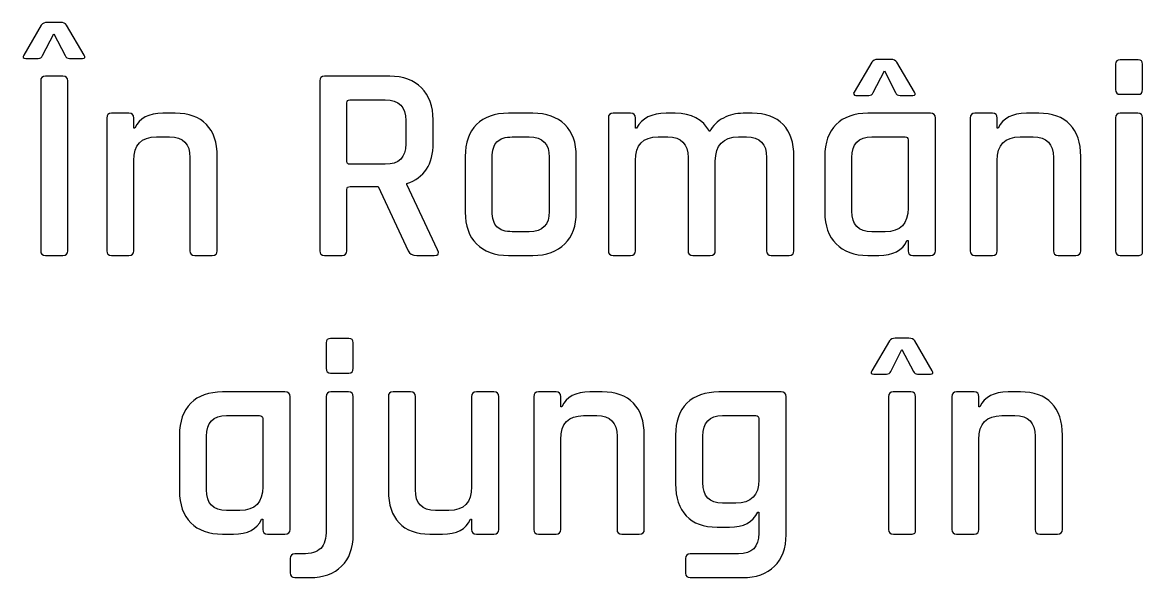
# Model space of a CAD drawing. Extents: x 5 to 177, y 88 to 167.
# Drawn here: x 5.57 to 24.02, y 137.13 to 146.26 of the extents above; entities that cross this region are included whole.
import ezdxf

# ---------------------------------------------------------------- set-up
doc = ezdxf.new("R2010")
doc.units = 0
doc.layers.add('Layer_1', color=7, linetype='CONTINUOUS')

msp = doc.modelspace()

# ---------------------------------------------------------------- linework, layer by layer
at = {"layer": 'Layer_1', "color": 7}
for points in [[(6.20503, 146.262463), (5.985095, 146.262463), (5.985095, 146.262463)], [(5.884223, 146.216715), (5.595386, 145.726131)], [(5.906823, 145.716761), (6.090378, 146.0745), (6.278342, 145.716761)], [(6.59033, 145.726131), (6.301493, 146.216715)], [(5.631766, 145.67101), (5.833511, 145.67101)], [(6.347244, 145.67101), (6.562769, 145.67101)], [(19.559874, 145.606519), (19.266076, 145.115935)], [(19.876272, 145.652821), (19.655785, 145.652821), (19.655785, 145.652821)], [(20.26102, 145.115935), (19.972183, 145.606519)], [(23.57217, 145.574546), (23.57217, 145.157278)], [(23.943689, 145.647859), (23.646033, 145.647859), (23.646033, 145.647859)], [(24.017001, 145.157278), (24.017001, 145.574546)], [(6.241962, 145.377764), (5.952574, 145.377764), (5.952574, 145.377764)], [(11.621272, 145.377214), (10.548056, 145.377214), (10.548056, 145.377214)], [(19.582474, 145.107119), (19.766029, 145.464305), (19.949583, 145.107119)], [(5.874852, 145.299493), (5.874852, 142.506483)], [(6.319683, 142.506483), (6.319683, 145.299493)], [(10.470334, 145.299493), (10.470334, 142.506483)], [(10.965326, 144.987505), (11.54796, 144.987505)], [(10.965326, 144.987505), (10.965326, 144.987505)], [(19.298047, 145.060815), (19.509162, 145.060815)], [(20.022895, 145.060815), (20.23401, 145.060815)], [(23.646033, 145.079557), (23.943689, 145.079557)], [(10.915165, 143.973819), (10.915165, 144.941753)], [(6.961849, 144.689297), (6.961849, 142.506483)], [(7.328407, 144.767569), (7.03957, 144.767569), (7.03957, 144.767569)], [(7.42487, 144.524482), (7.40668, 144.524482), (7.40668, 144.689297)], [(8.089635, 144.767569), (7.887891, 144.767569)], [(11.886958, 144.648508), (11.886958, 144.263207)], [(12.336749, 144.276987), (12.336749, 144.661735)], [(13.978268, 144.767569), (13.574779, 144.767569), (13.574779, 144.767569)], [(15.221259, 144.689297), (15.221259, 142.506483)], [(15.587817, 144.767569), (15.29898, 144.767569), (15.29898, 144.767569)], [(15.68428, 144.524482), (15.66609, 144.524482), (15.66609, 144.689297)], [(16.322035, 144.767569), (16.170451, 144.767569)], [(17.587626, 144.767569), (17.441003, 144.767569)], [(20.522847, 144.767569), (19.495382, 144.767569), (19.495382, 144.767569)], [(20.604978, 142.506483), (20.604978, 144.689297)], [(21.178242, 144.689297), (21.178242, 142.506483)], [(21.545352, 144.767569), (21.256515, 144.767569), (21.256515, 144.767569)], [(21.641814, 144.524482), (21.623073, 144.524482), (21.623073, 144.689297)], [(22.30658, 144.767569), (22.104835, 144.767569)], [(23.57217, 144.689848), (23.57217, 142.506483)], [(23.93928, 144.767569), (23.646033, 144.767569), (23.646033, 144.767569)], [(24.017001, 142.506483), (24.017001, 144.689848)], [(7.782609, 144.377859), (7.998134, 144.377859)], [(13.639271, 144.377859), (13.918737, 144.377859)], [(13.639271, 144.377859), (13.639271, 144.377859)], [(16.042018, 144.377859), (16.202422, 144.377859)], [(17.36273, 144.377859), (17.496124, 144.377859)], [(19.559874, 144.377859), (20.105577, 144.377859)], [(19.559874, 144.377859), (19.559874, 144.377859)], [(20.155738, 144.331558), (20.155738, 143.208181)], [(21.999553, 144.377859), (22.215078, 144.377859)], [(8.782513, 142.506483), (8.782513, 144.056501)], [(12.864262, 144.056501), (12.864262, 143.139279)], [(13.309093, 143.15306), (13.309093, 144.04272)], [(14.248915, 144.04272), (14.248915, 143.15306)], [(14.693746, 143.139279), (14.693746, 144.056501)], [(18.275542, 142.506483), (18.275542, 144.056501)], [(18.784314, 144.056501), (18.784314, 143.139279)], [(22.998906, 142.506483), (22.998906, 144.056501)], [(7.40668, 142.506483), (7.40668, 143.98815)], [(8.332721, 144.038312), (8.332721, 142.506483)], [(11.54796, 143.928068), (10.965326, 143.928068)], [(15.66609, 142.506483), (15.66609, 143.98815)], [(16.5326, 144.038312), (16.5326, 142.506483)], [(16.982391, 142.506483), (16.982391, 143.97878)], [(17.826302, 144.038312), (17.826302, 142.506483)], [(19.229145, 143.158019), (19.229145, 144.038312)], [(21.623073, 142.506483), (21.623073, 143.98815)], [(22.549666, 144.038312), (22.549666, 142.506483)], [(10.915165, 142.506483), (10.915165, 143.515208)], [(10.969735, 143.561509), (11.433307, 143.561509), (11.923889, 142.506483)], [(12.410061, 142.520264), (11.900738, 143.593479), (11.900738, 143.611671)], [(13.918737, 142.818472), (13.639271, 142.818472)], [(19.779809, 142.818472), (19.559874, 142.818472)], [(20.137548, 142.671849), (20.155738, 142.671849), (20.155738, 142.506483)], [(5.952574, 142.428762), (6.241962, 142.428762)], [(7.03957, 142.428762), (7.328407, 142.428762)], [(8.410994, 142.428762), (8.699831, 142.428762)], [(10.548056, 142.428762), (10.836893, 142.428762)], [(12.066102, 142.428762), (12.35053, 142.428762)], [(13.574779, 142.428762), (13.978268, 142.428762)], [(15.29898, 142.428762), (15.587817, 142.428762)], [(16.610872, 142.428762), (16.899709, 142.428762)], [(17.904023, 142.428762), (18.19727, 142.428762)], [(19.495382, 142.428762), (19.674527, 142.428762)], [(20.23401, 142.428762), (20.522847, 142.428762)], [(21.256515, 142.428762), (21.545352, 142.428762)], [(22.627387, 142.428762), (22.916775, 142.428762)], [(23.650443, 142.428762), (23.943689, 142.428762)], [(10.575616, 140.988435), (10.575616, 140.571167)], [(10.947135, 141.061748), (10.648928, 141.061748), (10.648928, 141.061748)], [(11.020447, 140.571167), (11.020447, 140.988435)], [(19.848711, 141.020959), (19.559874, 140.529824)], [(20.170069, 141.06671), (19.945174, 141.06671), (19.945174, 141.06671)], [(20.550408, 140.529824), (20.266532, 141.020959)], [(19.871862, 140.521008), (20.055417, 140.878744), (20.243381, 140.521008)], [(10.648928, 140.493446), (10.947135, 140.493446)], [(19.591845, 140.475257), (19.79855, 140.475257)], [(20.312283, 140.475257), (20.522847, 140.475257)], [(9.89707, 140.181458), (8.870156, 140.181458), (8.870156, 140.181458)], [(10.942726, 140.181458), (10.653889, 140.181458), (10.653889, 140.181458)], [(11.96523, 140.181458), (11.676393, 140.181458), (11.676393, 140.181458)], [(13.336654, 140.181458), (13.047817, 140.181458)], [(14.359158, 140.181458), (14.070321, 140.181458), (14.070321, 140.181458)], [(15.120386, 140.181458), (14.918641, 140.181458)], [(18.064978, 140.181458), (17.037513, 140.181458), (17.037513, 140.181458)], [(20.20204, 140.181458), (19.908793, 140.181458), (19.908793, 140.181458)], [(21.243285, 140.181458), (20.954449, 140.181458), (20.954449, 140.181458)], [(22.004514, 140.181458), (21.802769, 140.181458)], [(9.979753, 137.920372), (9.979753, 140.103186)], [(10.575616, 140.103186), (10.575616, 137.915964)], [(11.020447, 137.83769), (11.020447, 140.103186)], [(11.598672, 140.103186), (11.598672, 138.553168)], [(12.043503, 138.571908), (12.043503, 140.103186)], [(12.969544, 140.103186), (12.969544, 138.62207)], [(13.419336, 137.920372), (13.419336, 140.103186)], [(13.9926, 140.103186), (13.9926, 137.920372)], [(14.455621, 139.938371), (14.437431, 139.938371), (14.437431, 140.103186)], [(18.14766, 137.833281), (18.14766, 140.103736)], [(19.834931, 140.103736), (19.834931, 137.920372)], [(20.279761, 137.920372), (20.279761, 140.103736)], [(20.876176, 140.103186), (20.876176, 137.920372)], [(21.339748, 139.938371), (21.321007, 139.938371), (21.321007, 140.103186)], [(8.934097, 139.791748), (9.4798, 139.791748)], [(8.934097, 139.791748), (8.934097, 139.791748)], [(9.530512, 139.745447), (9.530512, 138.62207)], [(14.813359, 139.791748), (15.028885, 139.791748)], [(17.102005, 139.791748), (17.647708, 139.791748)], [(17.102005, 139.791748), (17.102005, 139.791748)], [(17.69842, 139.745997), (17.69842, 138.736723)], [(21.696936, 139.791748), (21.913012, 139.791748)], [(8.159088, 139.47039), (8.159088, 138.553168)], [(8.603919, 138.571908), (8.603919, 139.452201)], [(15.363472, 139.452201), (15.363472, 137.920372)], [(15.813264, 137.920372), (15.813264, 139.47039)], [(16.326996, 139.47039), (16.326996, 138.667821)], [(16.776237, 138.690972), (16.776237, 139.452201)], [(22.2476, 139.452201), (22.2476, 137.920372)], [(22.69684, 137.920372), (22.69684, 139.47039)], [(14.437431, 137.920372), (14.437431, 139.402039)], [(21.321007, 137.920372), (21.321007, 139.402039)], [(17.32194, 138.351424), (17.102005, 138.351424)], [(9.154583, 138.23236), (8.934097, 138.23236)], [(12.593615, 138.23236), (12.373681, 138.23236)], [(17.679679, 138.204799), (17.69842, 138.204799), (17.69842, 137.856432)], [(9.511771, 138.085737), (9.530512, 138.085737), (9.530512, 137.920372)], [(12.951354, 138.085737), (12.969544, 138.085737), (12.969544, 137.920372)], [(17.010504, 137.957304), (17.216658, 137.957304)], [(8.870156, 137.842651), (9.04875, 137.842651)], [(9.608234, 137.842651), (9.89707, 137.842651)], [(12.281628, 137.842651), (12.488333, 137.842651)], [(13.047817, 137.842651), (13.336654, 137.842651)], [(14.070321, 137.842651), (14.359158, 137.842651)], [(15.441745, 137.842651), (15.730582, 137.842651)], [(19.913203, 137.842651), (20.20645, 137.842651)], [(20.954449, 137.842651), (21.243285, 137.842651)], [(22.325321, 137.842651), (22.614158, 137.842651)], [(9.984162, 137.43861), (9.984162, 137.204897)], [(10.181497, 137.516882), (10.061884, 137.516882)], [(16.49181, 137.439161), (16.49181, 137.200485)], [(17.363281, 137.516882), (16.570083, 137.516882)], [(10.061884, 137.127173), (10.30497, 137.127173)], [(16.570083, 137.127173), (17.432183, 137.127173)]]:
    msp.add_lwpolyline(points, dxfattribs=at)
for points in [[(5.985095, 146.262463), (5.939234, 146.262463), (5.905742, 146.247407), (5.884223, 146.216715)], [(6.301493, 146.216715), (6.279974, 146.247407), (6.247716, 146.262463), (6.20503, 146.262463)], [(5.595386, 145.726131), (5.573867, 145.689442), (5.585905, 145.67101), (5.631766, 145.67101)], [(5.833511, 145.67101), (5.8702, 145.67101), (5.894476, 145.686069), (5.906823, 145.716761)], [(6.278342, 145.716761), (6.293512, 145.686069), (6.316552, 145.67101), (6.347244, 145.67101)], [(6.562769, 145.67101), (6.605808, 145.67101), (6.614671, 145.689442), (6.59033, 145.726131)], [(19.655785, 145.652821), (19.613099, 145.652821), (19.581041, 145.637211), (19.559874, 145.606519)], [(19.972183, 145.606519), (19.950664, 145.637211), (19.918958, 145.652821), (19.876272, 145.652821)], [(23.646033, 145.647859), (23.596997, 145.647859), (23.57217, 145.62323), (23.57217, 145.574546)], [(24.017001, 145.574546), (24.017001, 145.62323), (23.992725, 145.647859), (23.943689, 145.647859)], [(5.952574, 145.377764), (5.900715, 145.377764), (5.874852, 145.351351), (5.874852, 145.299493)], [(6.319683, 145.299493), (6.319683, 145.351351), (6.29382, 145.377764), (6.241962, 145.377764)], [(10.548056, 145.377214), (10.495844, 145.377214), (10.470334, 145.351351), (10.470334, 145.299493)], [(12.14658, 145.187044), (12.01958, 145.314044), (11.84458, 145.377214), (11.621272, 145.377214)], [(12.336749, 144.661735), (12.336749, 144.884691), (12.273227, 145.060397), (12.14658, 145.187044)], [(23.57217, 145.157278), (23.57217, 145.105067), (23.596997, 145.079557), (23.646033, 145.079557)], [(23.943689, 145.079557), (23.992725, 145.079557), (24.017001, 145.105067), (24.017001, 145.157278)], [(10.915165, 144.941753), (10.915165, 144.972092), (10.931459, 144.987505), (10.965326, 144.987505)], [(11.54796, 144.987505), (11.774091, 144.987505), (11.886958, 144.874635), (11.886958, 144.648508)], [(19.266076, 145.115935), (19.256904, 145.103944), (19.255669, 145.091551), (19.261667, 145.079557)], [(19.261667, 145.079557), (19.267664, 145.067562), (19.279702, 145.060815), (19.298047, 145.060815)], [(19.509162, 145.060815), (19.543029, 145.060815), (19.567305, 145.076427), (19.582474, 145.107119)], [(19.949583, 145.107119), (19.961931, 145.076424), (19.986206, 145.060815), (20.022895, 145.060815)], [(20.23401, 145.060815), (20.277049, 145.060815), (20.285362, 145.079249), (20.26102, 145.115935)], [(7.03957, 144.767569), (6.987712, 144.767569), (6.961849, 144.741156), (6.961849, 144.689297)], [(7.40668, 144.689297), (7.40668, 144.741156), (7.380265, 144.767569), (7.328407, 144.767569)], [(7.887891, 144.767569), (7.652235, 144.767569), (7.498248, 144.686407), (7.42487, 144.524482)], [(8.603368, 144.584014), (8.484129, 144.706428), (8.312944, 144.767569), (8.089635, 144.767569)], [(13.574779, 144.767569), (13.348295, 144.767569), (13.173295, 144.705635), (13.04947, 144.58181)], [(14.503576, 144.58181), (14.376576, 144.705635), (14.201224, 144.767569), (13.978268, 144.767569)], [(15.29898, 144.767569), (15.247122, 144.767569), (15.221259, 144.741156), (15.221259, 144.689297)], [(15.66609, 144.689297), (15.66609, 144.741156), (15.639675, 144.767569), (15.587817, 144.767569)], [(16.170451, 144.767569), (15.935149, 144.767569), (15.772827, 144.686407), (15.68428, 144.524482)], [(16.890338, 144.46495), (16.77745, 144.666739), (16.58803, 144.767569), (16.322035, 144.767569)], [(17.115234, 144.689297), (17.01434, 144.637439), (16.939375, 144.56267), (16.890338, 144.46495)], [(17.441003, 144.767569), (17.324939, 144.767569), (17.216129, 144.741156), (17.115234, 144.689297)], [(18.099154, 144.58181), (17.981326, 144.705635), (17.810934, 144.767569), (17.587626, 144.767569)], [(19.495382, 144.767569), (19.269251, 144.767569), (19.094252, 144.705635), (18.970074, 144.58181)], [(20.604978, 144.689297), (20.604978, 144.741156), (20.577881, 144.767569), (20.522847, 144.767569)], [(21.256515, 144.767569), (21.204656, 144.767569), (21.178242, 144.741156), (21.178242, 144.689297)], [(21.623073, 144.689297), (21.623073, 144.741156), (21.59721, 144.767569), (21.545352, 144.767569)], [(22.104835, 144.767569), (21.86918, 144.767569), (21.715192, 144.686407), (21.641814, 144.524482)], [(22.820313, 144.584014), (22.701074, 144.706428), (22.529888, 144.767569), (22.30658, 144.767569)], [(23.646033, 144.767569), (23.596997, 144.767569), (23.57217, 144.741706), (23.57217, 144.689848)], [(24.017001, 144.689848), (24.017001, 144.741706), (23.991138, 144.767569), (23.93928, 144.767569)], [(8.782513, 144.056501), (8.782513, 144.285807), (8.722607, 144.4616), (8.603368, 144.584014)], [(13.04947, 144.58181), (12.925645, 144.457632), (12.864262, 144.282632), (12.864262, 144.056501)], [(14.693746, 144.056501), (14.693746, 144.282632), (14.630576, 144.457632), (14.503576, 144.58181)], [(18.275542, 144.056501), (18.275542, 144.282632), (18.216629, 144.457632), (18.099154, 144.58181)], [(18.970074, 144.58181), (18.846249, 144.457985), (18.784314, 144.282632), (18.784314, 144.056501)], [(22.998906, 144.056501), (22.998906, 144.285807), (22.939551, 144.4616), (22.820313, 144.584014)], [(7.40668, 143.98815), (7.40668, 144.248147), (7.531784, 144.377859), (7.782609, 144.377859)], [(7.998134, 144.377859), (8.221442, 144.377859), (8.332721, 144.264443), (8.332721, 144.038312)], [(11.886958, 144.263207), (11.886958, 144.039898), (11.774091, 143.928068), (11.54796, 143.928068)], [(11.900738, 143.611671), (12.191074, 143.703393), (12.336749, 143.925268), (12.336749, 144.276987)], [(13.309093, 144.04272), (13.309093, 144.158784), (13.334603, 144.244111), (13.386814, 144.297381)], [(13.386814, 144.297381), (13.438673, 144.351003), (13.522854, 144.377859), (13.639271, 144.377859)], [(13.918737, 144.377859), (14.13887, 144.377859), (14.248915, 144.266029), (14.248915, 144.04272)], [(15.66609, 143.98815), (15.66609, 144.248147), (15.791193, 144.377859), (16.042018, 144.377859)], [(16.202422, 144.377859), (16.422555, 144.377859), (16.5326, 144.264443), (16.5326, 144.038312)], [(16.982391, 143.97878), (16.982391, 144.244775), (17.109083, 144.377859), (17.36273, 144.377859)], [(17.496124, 144.377859), (17.716258, 144.377859), (17.826302, 144.264443), (17.826302, 144.038312)], [(19.229145, 144.038312), (19.229145, 144.264443), (19.339741, 144.377859), (19.559874, 144.377859)], [(20.105577, 144.377859), (20.139091, 144.377859), (20.155738, 144.36225), (20.155738, 144.331558)], [(21.623073, 143.98815), (21.623073, 144.248147), (21.748728, 144.377859), (21.999553, 144.377859)], [(22.215078, 144.377859), (22.438387, 144.377859), (22.549666, 144.264443), (22.549666, 144.038312)], [(10.965326, 143.928068), (10.931459, 143.928068), (10.915165, 143.943127), (10.915165, 143.973819)], [(10.915165, 143.515208), (10.915165, 143.545899), (10.933046, 143.561509), (10.969735, 143.561509)], [(12.864262, 143.139279), (12.864262, 142.915971), (12.925645, 142.741964), (13.04947, 142.616728)], [(13.386814, 142.89895), (13.334603, 142.952219), (13.309093, 143.036996), (13.309093, 143.15306)], [(14.248915, 143.15306), (14.248915, 142.929752), (14.13887, 142.818472), (13.918737, 142.818472)], [(14.503576, 142.616728), (14.630576, 142.741964), (14.693746, 142.915971), (14.693746, 143.139279)], [(18.784314, 143.139279), (18.784314, 142.915971), (18.846249, 142.741964), (18.970074, 142.616728)], [(19.559874, 142.818472), (19.339741, 142.818472), (19.229145, 142.931535), (19.229145, 143.158019)], [(20.155738, 143.208181), (20.155738, 142.948184), (20.030634, 142.818472), (19.779809, 142.818472)], [(13.639271, 142.818472), (13.522854, 142.818472), (13.438673, 142.845328), (13.386814, 142.89895)], [(13.04947, 142.616728), (13.173295, 142.491492), (13.348295, 142.428762), (13.574779, 142.428762)], [(13.978268, 142.428762), (14.201224, 142.428762), (14.376576, 142.491492), (14.503576, 142.616728)], [(18.970074, 142.616728), (19.094252, 142.491492), (19.269251, 142.428762), (19.495382, 142.428762)], [(19.674527, 142.428762), (19.910183, 142.428762), (20.06417, 142.509924), (20.137548, 142.671849)], [(5.874852, 142.506483), (5.874852, 142.454625), (5.900715, 142.428762), (5.952574, 142.428762)], [(6.241962, 142.428762), (6.29382, 142.428762), (6.319683, 142.454625), (6.319683, 142.506483)], [(6.961849, 142.506483), (6.961849, 142.454625), (6.987712, 142.428762), (7.03957, 142.428762)], [(7.328407, 142.428762), (7.380265, 142.428762), (7.40668, 142.454625), (7.40668, 142.506483)], [(8.332721, 142.506483), (8.332721, 142.454625), (8.358783, 142.428762), (8.410994, 142.428762)], [(8.699831, 142.428762), (8.754864, 142.428762), (8.782513, 142.454625), (8.782513, 142.506483)], [(10.470334, 142.506483), (10.470334, 142.454625), (10.495844, 142.428762), (10.548056, 142.428762)], [(10.836893, 142.428762), (10.888751, 142.428762), (10.915165, 142.454625), (10.915165, 142.506483)], [(11.923889, 142.506483), (11.945056, 142.454625), (11.992725, 142.428762), (12.066102, 142.428762)], [(12.35053, 142.428762), (12.423907, 142.428762), (12.443575, 142.458881), (12.410061, 142.520264)], [(15.221259, 142.506483), (15.221259, 142.454625), (15.247122, 142.428762), (15.29898, 142.428762)], [(15.587817, 142.428762), (15.639675, 142.428762), (15.66609, 142.454625), (15.66609, 142.506483)], [(16.5326, 142.506483), (16.5326, 142.454625), (16.558661, 142.428762), (16.610872, 142.428762)], [(16.899709, 142.428762), (16.954742, 142.428762), (16.982391, 142.454625), (16.982391, 142.506483)], [(17.826302, 142.506483), (17.826302, 142.454625), (17.851812, 142.428762), (17.904023, 142.428762)], [(18.19727, 142.428762), (18.249128, 142.428762), (18.275542, 142.454625), (18.275542, 142.506483)], [(20.155738, 142.506483), (20.155738, 142.454625), (20.182152, 142.428762), (20.23401, 142.428762)], [(20.522847, 142.428762), (20.577881, 142.428762), (20.604978, 142.454625), (20.604978, 142.506483)], [(21.178242, 142.506483), (21.178242, 142.454625), (21.204656, 142.428762), (21.256515, 142.428762)], [(21.545352, 142.428762), (21.59721, 142.428762), (21.623073, 142.454625), (21.623073, 142.506483)], [(22.549666, 142.506483), (22.549666, 142.454625), (22.575176, 142.428762), (22.627387, 142.428762)], [(22.916775, 142.428762), (22.971809, 142.428762), (22.998906, 142.454625), (22.998906, 142.506483)], [(23.57217, 142.506483), (23.57217, 142.454625), (23.598584, 142.428762), (23.650443, 142.428762)], [(23.943689, 142.428762), (23.971206, 142.428762), (23.990631, 142.434164), (24.001567, 142.444747)], [(24.001567, 142.444747), (24.01215, 142.455331), (24.017001, 142.475792), (24.017001, 142.506483)], [(10.648928, 141.061748), (10.599892, 141.061748), (10.575616, 141.037474), (10.575616, 140.988435)], [(11.020447, 140.988435), (11.020447, 141.037471), (10.996172, 141.061748), (10.947135, 141.061748)], [(19.945174, 141.06671), (19.902487, 141.06671), (19.87023, 141.05165), (19.848711, 141.020959)], [(20.266532, 141.020959), (20.245365, 141.05165), (20.212756, 141.06671), (20.170069, 141.06671)], [(10.575616, 140.571167), (10.575616, 140.519309), (10.599892, 140.493446), (10.648928, 140.493446)], [(10.947135, 140.493446), (10.996171, 140.493446), (11.020447, 140.519309), (11.020447, 140.571167)], [(19.559874, 140.529824), (19.535533, 140.493138), (19.545984, 140.475257), (19.591845, 140.475257)], [(19.79855, 140.475257), (19.835239, 140.475257), (19.859515, 140.490316), (19.871862, 140.521008)], [(20.243381, 140.521008), (20.255728, 140.490313), (20.278769, 140.475257), (20.312283, 140.475257)], [(20.522847, 140.475257), (20.565533, 140.475257), (20.575102, 140.493138), (20.550408, 140.529824)], [(8.870156, 140.181458), (8.643673, 140.181458), (8.468673, 140.119524), (8.344848, 139.995699)], [(9.979753, 140.103186), (9.979753, 140.155044), (9.952104, 140.181458), (9.89707, 140.181458)], [(10.653889, 140.181458), (10.602031, 140.181458), (10.575616, 140.155044), (10.575616, 140.103186)], [(11.020447, 140.103186), (11.020447, 140.155044), (10.994584, 140.181458), (10.942726, 140.181458)], [(11.676393, 140.181458), (11.624535, 140.181458), (11.598672, 140.155044), (11.598672, 140.103186)], [(12.043503, 140.103186), (12.043503, 140.155044), (12.017441, 140.181458), (11.96523, 140.181458)], [(13.047817, 140.181458), (12.995606, 140.181458), (12.969544, 140.155044), (12.969544, 140.103186)], [(13.419336, 140.103186), (13.419336, 140.155044), (13.391687, 140.181458), (13.336654, 140.181458)], [(14.070321, 140.181458), (14.018463, 140.181458), (13.9926, 140.155044), (13.9926, 140.103186)], [(14.437431, 140.103186), (14.437431, 140.155044), (14.411016, 140.181458), (14.359158, 140.181458)], [(14.918641, 140.181458), (14.682986, 140.181458), (14.528998, 140.100296), (14.455621, 139.938371)], [(15.634119, 139.997903), (15.51488, 140.120317), (15.343695, 140.181458), (15.120386, 140.181458)], [(17.037513, 140.181458), (16.814205, 140.181458), (16.640197, 140.119524), (16.514961, 139.995699)], [(18.14766, 140.103736), (18.14766, 140.155595), (18.120012, 140.181458), (18.064978, 140.181458)], [(19.908793, 140.181458), (19.859757, 140.181458), (19.834931, 140.155595), (19.834931, 140.103736)], [(20.279761, 140.103736), (20.279761, 140.155595), (20.253898, 140.181458), (20.20204, 140.181458)], [(20.954449, 140.181458), (20.90259, 140.181458), (20.876176, 140.155044), (20.876176, 140.103186)], [(21.321007, 140.103186), (21.321007, 140.155044), (21.295144, 140.181458), (21.243285, 140.181458)], [(21.802769, 140.181458), (21.567113, 140.181458), (21.413126, 140.100296), (21.339748, 139.938371)], [(22.518246, 139.997903), (22.399007, 140.120317), (22.227822, 140.181458), (22.004514, 140.181458)], [(8.344848, 139.995699), (8.221023, 139.871521), (8.159088, 139.696521), (8.159088, 139.47039)], [(15.813264, 139.47039), (15.813264, 139.699696), (15.753358, 139.875489), (15.634119, 139.997903)], [(16.514961, 139.995699), (16.389725, 139.871874), (16.326996, 139.696521), (16.326996, 139.47039)], [(22.69684, 139.47039), (22.69684, 139.699696), (22.637485, 139.875489), (22.518246, 139.997903)], [(8.603919, 139.452201), (8.603919, 139.678332), (8.713964, 139.791748), (8.934097, 139.791748)], [(9.4798, 139.791748), (9.513314, 139.791748), (9.530512, 139.775786), (9.530512, 139.745447)], [(14.437431, 139.402039), (14.437431, 139.662036), (14.562534, 139.791748), (14.813359, 139.791748)], [(15.028885, 139.791748), (15.252193, 139.791748), (15.363472, 139.678332), (15.363472, 139.452201)], [(16.776237, 139.452201), (16.776237, 139.678332), (16.884694, 139.791748), (17.102005, 139.791748)], [(17.647708, 139.791748), (17.681222, 139.791748), (17.69842, 139.776336), (17.69842, 139.745997)], [(21.321007, 139.402039), (21.321007, 139.662036), (21.446111, 139.791748), (21.696936, 139.791748)], [(21.913012, 139.791748), (22.13632, 139.791748), (22.2476, 139.678332), (22.2476, 139.452201)], [(17.69842, 138.736723), (17.69842, 138.4799), (17.572765, 138.351424), (17.32194, 138.351424)], [(8.159088, 138.553168), (8.159088, 138.32986), (8.221023, 138.155853), (8.344848, 138.030617)], [(8.934097, 138.23236), (8.713964, 138.23236), (8.603919, 138.345424), (8.603919, 138.571908)], [(9.530512, 138.62207), (9.530512, 138.362073), (9.405408, 138.23236), (9.154583, 138.23236)], [(11.598672, 138.553168), (11.598672, 138.327037), (11.657233, 138.151684), (11.775061, 138.027859)], [(12.373681, 138.23236), (12.153547, 138.23236), (12.043503, 138.345427), (12.043503, 138.571908)], [(12.969544, 138.62207), (12.969544, 138.362073), (12.84444, 138.23236), (12.593615, 138.23236)], [(16.326996, 138.667821), (16.326996, 138.44169), (16.38591, 138.266337), (16.503385, 138.142512)], [(17.102005, 138.351424), (16.884694, 138.351424), (16.776237, 138.464841), (16.776237, 138.690972)], [(16.503385, 138.142512), (16.621213, 138.018687), (16.79037, 137.957304), (17.010504, 137.957304)], [(17.216658, 137.957304), (17.448786, 137.957304), (17.603126, 138.039699), (17.679679, 138.204799)], [(8.344848, 138.030617), (8.468673, 137.905381), (8.643673, 137.842651), (8.870156, 137.842651)], [(9.04875, 137.842651), (9.284053, 137.842651), (9.438393, 137.923812), (9.511771, 138.085737)], [(11.775061, 138.027859), (11.892536, 137.904034), (12.061494, 137.842651), (12.281628, 137.842651)], [(12.488333, 137.842651), (12.723636, 137.842651), (12.877976, 137.92346), (12.951354, 138.085737)], [(9.530512, 137.920372), (9.530512, 137.868514), (9.556022, 137.842651), (9.608234, 137.842651)], [(9.89707, 137.842651), (9.952104, 137.842651), (9.979753, 137.868514), (9.979753, 137.920372)], [(10.575616, 137.915964), (10.575616, 137.772383), (10.545939, 137.669415), (10.486319, 137.608384)], [(10.830278, 137.315138), (10.956925, 137.440374), (11.020447, 137.614734), (11.020447, 137.83769)], [(12.969544, 137.920372), (12.969544, 137.868514), (12.995606, 137.842651), (13.047817, 137.842651)], [(13.336654, 137.842651), (13.391687, 137.842651), (13.419336, 137.868514), (13.419336, 137.920372)], [(13.9926, 137.920372), (13.9926, 137.868514), (14.018463, 137.842651), (14.070321, 137.842651)], [(14.359158, 137.842651), (14.411016, 137.842651), (14.437431, 137.868514), (14.437431, 137.920372)], [(15.363472, 137.920372), (15.363472, 137.868514), (15.389534, 137.842651), (15.441745, 137.842651)], [(15.730582, 137.842651), (15.785615, 137.842651), (15.813264, 137.868514), (15.813264, 137.920372)], [(17.69842, 137.856432), (17.69842, 137.630301), (17.58659, 137.516882), (17.363281, 137.516882)], [(17.95694, 137.312381), (18.08394, 137.436206), (18.14766, 137.609973), (18.14766, 137.833281)], [(19.834931, 137.920372), (19.834931, 137.868514), (19.861345, 137.842651), (19.913203, 137.842651)], [(20.20645, 137.842651), (20.233966, 137.842651), (20.253391, 137.848053), (20.264327, 137.858636)], [(20.264327, 137.858636), (20.27491, 137.869219), (20.279761, 137.889681), (20.279761, 137.920372)], [(20.876176, 137.920372), (20.876176, 137.868514), (20.90259, 137.842651), (20.954449, 137.842651)], [(21.243285, 137.842651), (21.295144, 137.842651), (21.321007, 137.868514), (21.321007, 137.920372)], [(22.2476, 137.920372), (22.2476, 137.868514), (22.27311, 137.842651), (22.325321, 137.842651)], [(22.614158, 137.842651), (22.669191, 137.842651), (22.69684, 137.868514), (22.69684, 137.920372)], [(10.486319, 137.608384), (10.4267, 137.547353), (10.325431, 137.516882), (10.181497, 137.516882)], [(10.061884, 137.516882), (10.010025, 137.516882), (9.984162, 137.490822), (9.984162, 137.43861)], [(16.570083, 137.516882), (16.517871, 137.516882), (16.49181, 137.491019), (16.49181, 137.439161)], [(10.30497, 137.127173), (10.528278, 137.127173), (10.703278, 137.189902), (10.830278, 137.315138)], [(17.432183, 137.127173), (17.655139, 137.127173), (17.830293, 137.188556), (17.95694, 137.312381)], [(9.984162, 137.204897), (9.984162, 137.153035), (10.010025, 137.127173), (10.061884, 137.127173)], [(16.49181, 137.200485), (16.49181, 137.151449), (16.517871, 137.127173), (16.570083, 137.127173)]]:
    msp.add_open_spline(points, degree=3, dxfattribs=at)

doc.saveas('drawing.dxf')
